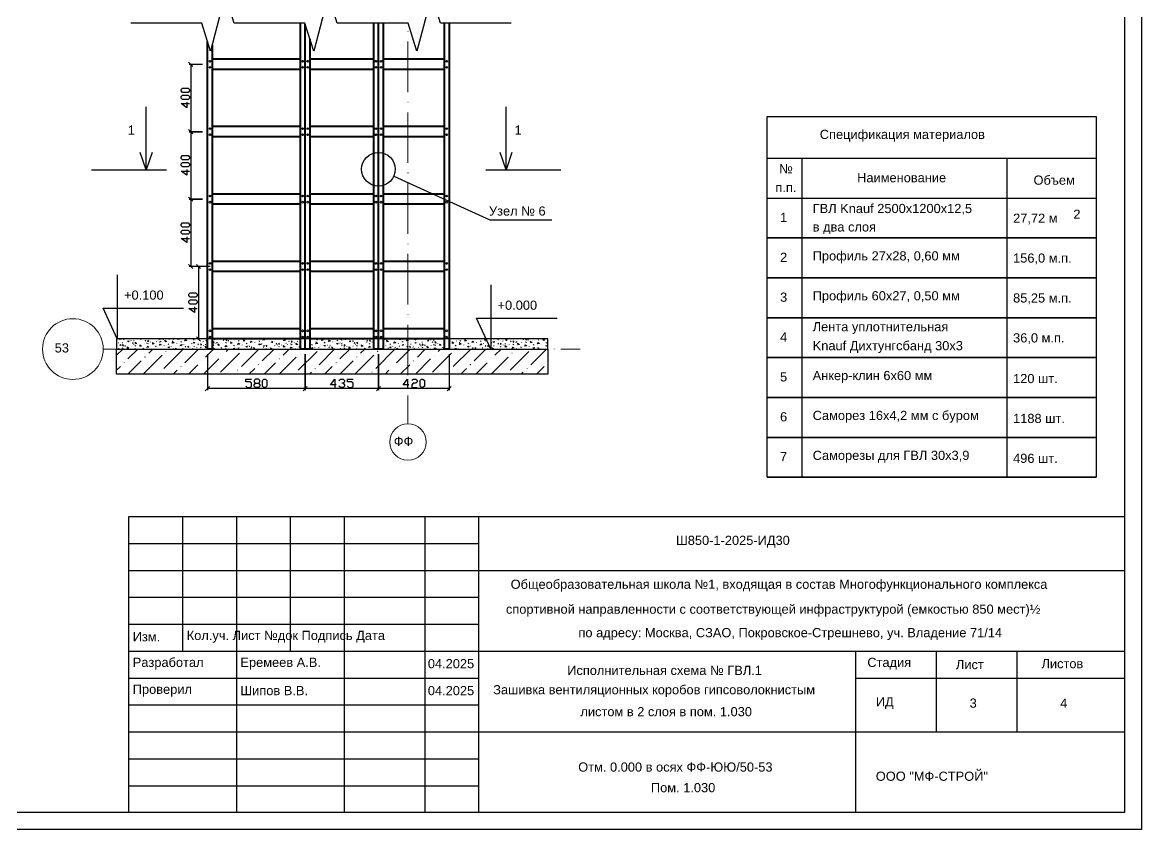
# Model space of a CAD drawing. Header units: millimetres. Extents: x 0 to 146, y 0 to 23.
# Drawn here: x 89.88 to 108.17, y 0.09 to 13.28 of the extents above; entities that cross this region are included whole.
import ezdxf

# ---------------------------------------------------------------- set-up
doc = ezdxf.new("R2010")
doc.units = ezdxf.units.MM
doc.layers.add('PDF _0', color=7, linetype='Continuous')
doc.layers.add('PDF _Текст', color=7, linetype='Continuous')
doc.layers.add('PDF _Оси-1', color=7, linetype='Continuous', true_color=0xaaaaaa)
doc.layers.add('PDF _Оси-3', color=7, linetype='Continuous', true_color=0x989898)
doc.styles.add('PDF ArialMT-Identity-H', font='arial.ttf')
doc.styles.add('PDF GOST Common-Identity-H', font='arial.ttf')

msp = doc.modelspace()

# ---------------------------------------------------------------- linework, layer by layer
at = {"layer": 'PDF _0', "lineweight": 25}
for points in [[(75.186, 23.417), (108.171, 23.417), (108.171, 0.094), (75.186, 0.094)], [(76.297, 23.139), (107.893, 23.139), (107.893, 0.372), (76.297, 0.372)], [(92.617, 12.163), (92.594, 12.14), (92.502, 12.14), (92.479, 12.163), (92.479, 12.185), (92.502, 12.208), (92.594, 12.208), (92.617, 12.185)], [(92.617, 12.048), (92.594, 12.025), (92.502, 12.025), (92.479, 12.048), (92.479, 12.071), (92.502, 12.094), (92.594, 12.094), (92.617, 12.071)], [(107.426, 5.851), (102.052, 5.851), (102.052, 11.745), (107.426, 11.745)], [(92.67, 11.463), (92.601, 11.532)], [(92.608, 11.497), (92.825, 11.497)], [(92.617, 11.061), (92.594, 11.038), (92.502, 11.038), (92.479, 11.061), (92.479, 11.084), (92.502, 11.107), (92.594, 11.107), (92.617, 11.084)], [(92.617, 10.947), (92.594, 10.924), (92.502, 10.924), (92.479, 10.947), (92.479, 10.97), (92.502, 10.993), (92.594, 10.993), (92.617, 10.97)], [(92.67, 10.362), (92.601, 10.43)], [(92.608, 10.396), (92.825, 10.396)], [(92.617, 9.96), (92.594, 9.937), (92.502, 9.937), (92.479, 9.96), (92.479, 9.983), (92.502, 10.006), (92.594, 10.006), (92.617, 9.983)], [(92.617, 9.845), (92.594, 9.822), (92.502, 9.822), (92.479, 9.845), (92.479, 9.868), (92.502, 9.891), (92.594, 9.891), (92.617, 9.868)], [(107.426, 9.761), (102.052, 9.761)], [(107.426, 9.11), (102.052, 9.11)], [(92.742, 8.818), (92.719, 8.795), (92.628, 8.795), (92.605, 8.818), (92.605, 8.841), (92.628, 8.864), (92.719, 8.864), (92.742, 8.841)], [(92.742, 8.703), (92.719, 8.68), (92.628, 8.68), (92.605, 8.703), (92.605, 8.726), (92.628, 8.749), (92.719, 8.749), (92.742, 8.726)], [(107.426, 8.458), (102.052, 8.458)], [(91.424, 7.946), (98.468, 7.946), (98.468, 8.111), (91.424, 8.111)], [(91.424, 7.946), (98.468, 7.946), (98.468, 7.536), (91.424, 7.536)], [(94.504, 7.272), (94.504, 7.863)], [(95.702, 7.272), (95.702, 7.863)], [(107.426, 7.806), (102.052, 7.806)], [(93.832, 7.319), (93.809, 7.341), (93.809, 7.433), (93.832, 7.456), (93.855, 7.456), (93.878, 7.433), (93.878, 7.341), (93.855, 7.319)], [(94.539, 7.334), (94.47, 7.265)], [(95.736, 7.334), (95.668, 7.265)], [(96.406, 7.319), (96.383, 7.341), (96.383, 7.433), (96.406, 7.456), (96.429, 7.456), (96.452, 7.433), (96.452, 7.341), (96.429, 7.319)], [(107.426, 7.155), (102.052, 7.155)], [(107.426, 6.503), (102.052, 6.503)], [(91.623, 5.209), (107.893, 5.209), (107.893, 0.372), (91.623, 0.372)]]:
    msp.add_lwpolyline(points, close=True, dxfattribs=at)
for points in [[(97.873, 13.268), (96.716, 13.268), (96.572, 13.739), (96.331, 12.815), (96.187, 13.268), (95.03, 13.268), (94.886, 13.739), (94.644, 12.815), (94.5, 13.268), (93.343, 13.268), (93.2, 13.739), (92.958, 12.815), (92.814, 13.268), (91.657, 13.268)], [(92.67, 12.564), (92.601, 12.633)], [(92.825, 12.598), (92.608, 12.598)], [(92.636, 12.598), (92.636, 11.497), (92.636, 10.396), (92.636, 9.295)], [(92.006, 11.157), (91.908, 10.874), (91.908, 11.906)], [(92.571, 11.979), (92.571, 11.887), (92.479, 11.956), (92.617, 11.956)], [(97.884, 11.157), (97.787, 10.874), (97.787, 11.906)], [(91.908, 10.874), (91.811, 11.157)], [(97.787, 10.874), (97.689, 11.157)], [(102.052, 11.065), (107.426, 11.065)], [(102.622, 11.065), (102.622, 5.851)], [(105.967, 11.065), (105.967, 5.851)], [(91.016, 10.874), (92.237, 10.874)], [(92.571, 10.878), (92.571, 10.786), (92.479, 10.855), (92.617, 10.855)], [(97.459, 10.874), (98.68, 10.874)], [(95.953, 10.77), (96.203, 10.656), (97.523, 10.056), (97.524, 10.056), (98.535, 10.056)], [(102.052, 10.413), (107.426, 10.413)], [(92.571, 9.777), (92.571, 9.685), (92.479, 9.754), (92.617, 9.754)], [(92.601, 9.329), (92.67, 9.26)], [(92.796, 9.26), (92.727, 9.329)], [(91.436, 9.158), (91.436, 8.111), (91.202, 8.615), (92.519, 8.615)], [(92.825, 9.295), (92.608, 9.295)], [(92.951, 9.295), (92.734, 9.295)], [(92.762, 9.295), (92.762, 8.111)], [(97.538, 8.993), (97.538, 7.946), (97.304, 8.45), (98.621, 8.45)], [(92.697, 8.634), (92.697, 8.542), (92.605, 8.611), (92.742, 8.611)], [(92.727, 8.145), (92.796, 8.077)], [(92.951, 8.111), (92.734, 8.111)], [(91.424, 7.846), (91.524, 7.946)], [(91.609, 7.784), (91.771, 7.946)], [(91.949, 7.877), (92.018, 7.946)], [(92.197, 7.63), (92.506, 7.939)], [(92.537, 7.722), (92.76, 7.946)], [(92.877, 7.815), (93.007, 7.946)], [(92.908, 7.863), (92.908, 7.272)], [(93.124, 7.568), (93.433, 7.877)], [(93.216, 7.908), (93.255, 7.946)], [(93.464, 7.661), (93.749, 7.946)], [(93.804, 7.753), (93.996, 7.946)], [(94.144, 7.846), (94.243, 7.946)], [(94.391, 7.599), (94.7, 7.908)], [(94.483, 7.939), (94.491, 7.946)], [(94.731, 7.691), (94.985, 7.946)], [(95.071, 7.784), (95.232, 7.946)], [(95.411, 7.877), (95.48, 7.946)], [(95.658, 7.63), (95.967, 7.939)], [(95.998, 7.722), (96.221, 7.946)], [(96.338, 7.815), (96.468, 7.946)], [(96.585, 7.568), (96.894, 7.877)], [(96.678, 7.908), (96.716, 7.946)], [(96.858, 7.863), (96.858, 7.272)], [(96.925, 7.661), (97.21, 7.946)], [(97.265, 7.753), (97.457, 7.946)], [(97.605, 7.846), (97.705, 7.946)], [(97.852, 7.599), (98.161, 7.908)], [(97.945, 7.939), (97.952, 7.946)], [(98.192, 7.691), (98.446, 7.946)], [(91.609, 7.536), (91.826, 7.753)], [(91.857, 7.537), (92.166, 7.846)], [(92.598, 7.536), (92.753, 7.691)], [(92.845, 7.536), (93.093, 7.784)], [(93.834, 7.536), (94.02, 7.722)], [(94.081, 7.536), (94.36, 7.815)], [(95.07, 7.536), (95.287, 7.753)], [(95.318, 7.537), (95.627, 7.846)], [(96.059, 7.536), (96.214, 7.691)], [(96.306, 7.536), (96.554, 7.784)], [(97.295, 7.536), (97.481, 7.722)], [(97.542, 7.536), (97.821, 7.815)], [(91.424, 7.599), (91.486, 7.661)], [(92.35, 7.536), (92.413, 7.599)], [(93.339, 7.536), (93.34, 7.537)], [(93.587, 7.536), (93.68, 7.63)], [(94.575, 7.536), (94.607, 7.568)], [(94.823, 7.536), (94.947, 7.661)], [(95.812, 7.536), (95.874, 7.599)], [(96.8, 7.536), (96.801, 7.537)], [(97.048, 7.536), (97.141, 7.63)], [(98.037, 7.536), (98.068, 7.568)], [(98.284, 7.536), (98.408, 7.661)], [(92.942, 7.334), (92.873, 7.265)], [(93.534, 7.341), (93.557, 7.319), (93.603, 7.319), (93.626, 7.341), (93.626, 7.387), (93.603, 7.41), (93.534, 7.41), (93.534, 7.456), (93.626, 7.456)], [(93.741, 7.387), (93.763, 7.364), (93.763, 7.341), (93.741, 7.319), (93.695, 7.319), (93.672, 7.341), (93.672, 7.364), (93.695, 7.387), (93.741, 7.387), (93.763, 7.41), (93.763, 7.433), (93.741, 7.456), (93.695, 7.456), (93.672, 7.433), (93.672, 7.41), (93.695, 7.387)], [(95.011, 7.364), (94.92, 7.364), (94.989, 7.456), (94.989, 7.319)], [(95.057, 7.433), (95.08, 7.456), (95.126, 7.456), (95.149, 7.433), (95.149, 7.41), (95.126, 7.387), (95.103, 7.387)], [(95.126, 7.387), (95.149, 7.364), (95.149, 7.341), (95.126, 7.319), (95.08, 7.319), (95.057, 7.341)], [(95.195, 7.341), (95.218, 7.319), (95.264, 7.319), (95.287, 7.341), (95.287, 7.387), (95.264, 7.41), (95.195, 7.41), (95.195, 7.456), (95.287, 7.456)], [(96.2, 7.364), (96.108, 7.364), (96.177, 7.456), (96.177, 7.319)], [(96.246, 7.433), (96.269, 7.456), (96.315, 7.456), (96.337, 7.433), (96.337, 7.41), (96.315, 7.387), (96.269, 7.387), (96.246, 7.364), (96.246, 7.319), (96.337, 7.319)], [(96.824, 7.265), (96.893, 7.334)], [(96.858, 7.299), (95.702, 7.299), (94.504, 7.299), (92.908, 7.299)], [(102.052, 5.851), (107.426, 5.851)], [(92.502, 5.209), (92.502, 3.011)], [(93.382, 5.209), (93.382, 0.372)], [(94.261, 5.209), (94.261, 3.011)], [(95.141, 5.209), (95.141, 0.372)], [(96.46, 5.209), (96.46, 0.372)], [(97.339, 5.209), (97.339, 0.372)], [(91.623, 4.77), (97.339, 4.77)], [(91.623, 4.33), (107.893, 4.33)], [(91.623, 3.89), (97.339, 3.89)], [(91.623, 3.45), (97.339, 3.45)], [(91.623, 3.011), (107.893, 3.011)], [(103.496, 3.011), (103.496, 0.372)], [(104.815, 3.011), (104.815, 1.691)], [(106.134, 3.011), (106.134, 1.691)], [(91.623, 2.571), (97.339, 2.571)], [(103.496, 2.571), (107.893, 2.571)], [(91.623, 2.131), (97.339, 2.131)], [(91.623, 1.691), (107.893, 1.691)], [(91.623, 1.252), (97.339, 1.252)], [(91.623, 0.812), (97.339, 0.812)]]:
    msp.add_lwpolyline(points, dxfattribs=at)
at = {"layer": 'PDF _0', "color": 1, "lineweight": 40}
for points in [[(94.582, 13.012), (94.582, 7.946), (94.427, 7.946), (94.427, 13.268)], [(94.504, 7.946), (94.504, 13.255)], [(95.779, 13.268), (95.779, 7.946), (95.625, 7.946), (95.625, 13.268)], [(95.702, 7.946), (95.702, 13.268)], [(96.858, 13.268), (96.858, 7.946), (96.781, 7.946), (96.781, 13.268)], [(92.985, 12.918), (92.985, 7.946), (92.908, 7.946), (92.908, 12.973)]]:
    msp.add_lwpolyline(points, dxfattribs=at)
at = {"layer": 'PDF _0', "color": 5, "lineweight": 40}
for points in [[(94.427, 12.681), (92.985, 12.681)], [(95.625, 12.681), (94.582, 12.681)], [(96.781, 12.681), (95.779, 12.681)], [(94.427, 12.516), (92.985, 12.516)], [(95.625, 12.516), (94.582, 12.516)], [(96.781, 12.516), (95.779, 12.516)], [(94.427, 11.58), (92.985, 11.58)], [(95.625, 11.58), (94.582, 11.58)], [(96.781, 11.58), (95.779, 11.58)], [(94.427, 11.415), (92.985, 11.415)], [(95.625, 11.415), (94.582, 11.415)], [(96.781, 11.415), (95.779, 11.415)], [(94.427, 10.479), (92.985, 10.479)], [(95.625, 10.479), (94.582, 10.479)], [(96.781, 10.479), (95.779, 10.479)], [(94.427, 10.313), (92.985, 10.313)], [(95.625, 10.313), (94.582, 10.313)], [(96.781, 10.313), (95.779, 10.313)], [(94.427, 9.377), (92.985, 9.377)], [(95.625, 9.377), (94.582, 9.377)], [(96.781, 9.377), (95.779, 9.377)], [(94.427, 9.212), (92.985, 9.212)], [(95.625, 9.212), (94.582, 9.212)], [(96.781, 9.212), (95.779, 9.212)], [(94.427, 8.276), (92.985, 8.276)], [(95.625, 8.276), (94.582, 8.276)], [(96.781, 8.276), (95.779, 8.276)], [(94.427, 8.111), (92.985, 8.111)], [(95.625, 8.111), (94.582, 8.111)], [(96.781, 8.111), (95.779, 8.111)]]:
    msp.add_lwpolyline(points, dxfattribs=at)
at = {"layer": 'PDF _0', "lineweight": 15}
for points in [[(91.453, 8.045), (91.453, 8.048)], [(91.466, 8.104), (91.471, 8.111)], [(91.466, 8.104), (91.503, 8.11)], [(91.503, 8.11), (91.502, 8.111)], [(91.514, 8.046), (91.527, 8.048)], [(91.544, 8.098), (91.543, 8.101)], [(91.604, 8.075), (91.63, 8.08)], [(91.62, 8.064), (91.604, 8.075)], [(91.62, 8.064), (91.63, 8.08)], [(91.66, 8.082), (91.659, 8.085)], [(91.684, 8.039), (91.695, 8.054)], [(91.7, 8.079), (91.713, 8.081)], [(91.732, 8.031), (91.727, 8.057)], [(91.743, 8.046), (91.727, 8.057)], [(91.732, 8.031), (91.743, 8.046)], [(91.826, 8.101), (91.812, 8.111)], [(91.826, 8.101), (91.833, 8.111)], [(91.891, 8.076), (91.901, 8.091)], [(91.917, 8.037), (91.915, 8.05)], [(91.926, 8.065), (91.939, 8.067), (91.934, 8.093), (91.949, 8.083)], [(91.939, 8.067), (91.949, 8.083)], [(91.98, 8.061), (91.979, 8.065)], [(92.079, 8.066), (92.078, 8.069)], [(92.112, 8.098), (92.124, 8.1)], [(92.128, 8.053), (92.125, 8.066)], [(92.152, 8.065), (92.137, 8.076)], [(92.145, 8.104), (92.144, 8.111)], [(92.145, 8.104), (92.15, 8.111)], [(92.186, 8.098), (92.186, 8.101)], [(92.214, 8.089), (92.219, 8.064), (92.245, 8.068), (92.214, 8.089)], [(92.285, 8.102), (92.285, 8.105)], [(92.329, 8.043), (92.365, 8.05), (92.344, 8.065)], [(92.329, 8.043), (92.344, 8.065)], [(92.338, 8.069), (92.335, 8.082)], [(92.359, 8.102), (92.345, 8.111)], [(92.423, 8.111), (92.425, 8.1), (92.451, 8.105), (92.442, 8.111)], [(92.486, 8.058), (92.471, 8.068)], [(92.536, 8.08), (92.572, 8.086), (92.551, 8.101)], [(92.536, 8.08), (92.551, 8.101)], [(92.548, 8.084), (92.546, 8.097)], [(92.613, 8.073), (92.613, 8.076)], [(92.674, 8.051), (92.7, 8.055)], [(92.689, 8.04), (92.674, 8.051)], [(92.693, 8.094), (92.678, 8.105)], [(92.689, 8.04), (92.7, 8.055)], [(92.729, 8.057), (92.729, 8.06)], [(92.758, 8.1), (92.756, 8.111)], [(92.82, 8.11), (92.82, 8.111)], [(92.831, 8.065), (92.844, 8.067)], [(92.896, 8.076), (92.88, 8.087), (92.906, 8.092)], [(92.896, 8.076), (92.906, 8.092)], [(93.008, 8.043), (93.003, 8.069)], [(93.019, 8.058), (93.003, 8.069)], [(93.008, 8.043), (93.019, 8.058)], [(93.017, 8.098), (93.03, 8.1)], [(93.057, 8.052), (93.07, 8.054)], [(93.166, 8.088), (93.177, 8.103)], [(93.221, 8.041), (93.206, 8.051)], [(93.215, 8.079), (93.21, 8.105), (93.225, 8.095)], [(93.215, 8.079), (93.225, 8.095)], [(93.243, 8.084), (93.256, 8.087)], [(93.256, 8.073), (93.255, 8.077)], [(93.314, 8.044), (93.284, 8.065), (93.288, 8.039), (93.314, 8.044)], [(93.355, 8.078), (93.354, 8.081)], [(93.428, 8.077), (93.413, 8.088)], [(93.462, 8.11), (93.462, 8.111)], [(93.605, 8.055), (93.641, 8.062), (93.62, 8.077)], [(93.605, 8.055), (93.62, 8.077)], [(93.683, 8.049), (93.682, 8.052)], [(93.762, 8.069), (93.747, 8.08)], [(93.811, 8.091), (93.825, 8.111)], [(93.811, 8.091), (93.848, 8.098)], [(93.848, 8.098), (93.829, 8.111)], [(93.889, 8.085), (93.889, 8.088)], [(93.965, 8.052), (93.95, 8.063), (93.976, 8.067)], [(93.969, 8.106), (93.961, 8.111)], [(93.962, 8.052), (93.975, 8.054)], [(93.965, 8.052), (93.976, 8.067)], [(94.005, 8.069), (94.005, 8.072)], [(94.148, 8.084), (94.161, 8.087)], [(94.171, 8.088), (94.156, 8.099), (94.182, 8.104)], [(94.171, 8.088), (94.182, 8.104)], [(94.212, 8.105), (94.211, 8.109)], [(94.236, 8.063), (94.246, 8.078)], [(94.284, 8.055), (94.279, 8.081)], [(94.295, 8.07), (94.279, 8.081)], [(94.284, 8.055), (94.295, 8.07)], [(94.325, 8.049), (94.324, 8.052)], [(94.374, 8.071), (94.387, 8.073)], [(94.424, 8.053), (94.423, 8.056)], [(94.582, 8.054), (94.59, 8.056), (94.582, 8.062)], [(94.631, 8.089), (94.63, 8.093)], [(94.674, 8.031), (94.689, 8.052)], [(94.683, 8.056), (94.681, 8.069)], [(94.704, 8.089), (94.689, 8.1)], [(94.711, 8.037), (94.689, 8.052)], [(94.767, 8.111), (94.771, 8.088), (94.797, 8.092), (94.769, 8.111)], [(94.831, 8.045), (94.816, 8.056)], [(94.881, 8.067), (94.917, 8.073), (94.896, 8.089)], [(94.881, 8.067), (94.896, 8.089)], [(94.893, 8.072), (94.891, 8.085)], [(94.959, 8.061), (94.958, 8.064)], [(95.038, 8.081), (95.023, 8.092)], [(95.075, 8.045), (95.074, 8.048)], [(95.087, 8.103), (95.093, 8.111)], [(95.087, 8.103), (95.124, 8.11)], [(95.104, 8.088), (95.101, 8.101)], [(95.124, 8.11), (95.122, 8.111)], [(95.165, 8.097), (95.165, 8.1)], [(95.226, 8.075), (95.251, 8.079)], [(95.241, 8.064), (95.226, 8.075)], [(95.241, 8.064), (95.251, 8.079)], [(95.28, 8.071), (95.293, 8.073)], [(95.281, 8.081), (95.281, 8.084)], [(95.305, 8.039), (95.316, 8.054)], [(95.314, 8.103), (95.312, 8.111)], [(95.353, 8.031), (95.349, 8.056), (95.364, 8.046)], [(95.447, 8.1), (95.432, 8.111), (95.433, 8.111)], [(95.447, 8.1), (95.455, 8.111)], [(95.466, 8.104), (95.478, 8.106)], [(95.506, 8.057), (95.519, 8.06)], [(95.512, 8.075), (95.522, 8.09)], [(95.56, 8.067), (95.555, 8.093), (95.57, 8.082)], [(95.56, 8.067), (95.57, 8.082)], [(95.601, 8.061), (95.6, 8.064)], [(95.807, 8.097), (95.807, 8.101)], [(95.836, 8.089), (95.84, 8.063), (95.866, 8.068), (95.836, 8.089)], [(95.907, 8.101), (95.906, 8.105)], [(95.95, 8.043), (95.965, 8.064)], [(95.95, 8.043), (95.987, 8.049)], [(95.987, 8.049), (95.965, 8.064)], [(95.98, 8.101), (95.966, 8.111)], [(96.045, 8.111), (96.047, 8.1), (96.073, 8.104), (96.063, 8.111)], [(96.107, 8.057), (96.092, 8.068)], [(96.157, 8.079), (96.184, 8.084), (96.193, 8.085), (96.184, 8.092), (96.172, 8.1)], [(96.157, 8.079), (96.172, 8.1)], [(96.234, 8.073), (96.234, 8.076)], [(96.31, 8.04), (96.295, 8.05), (96.321, 8.055)], [(96.314, 8.093), (96.299, 8.104)], [(96.31, 8.04), (96.321, 8.055)], [(96.35, 8.057), (96.35, 8.06)], [(96.411, 8.057), (96.424, 8.06)], [(96.441, 8.109), (96.441, 8.111)], [(96.502, 8.087), (96.527, 8.091)], [(96.517, 8.076), (96.502, 8.087)], [(96.517, 8.076), (96.527, 8.091)], [(96.557, 8.093), (96.557, 8.096)], [(96.581, 8.051), (96.592, 8.066)], [(96.597, 8.09), (96.61, 8.092)], [(96.629, 8.042), (96.625, 8.068)], [(96.64, 8.058), (96.625, 8.068)], [(96.629, 8.042), (96.64, 8.058)], [(96.637, 8.044), (96.65, 8.046)], [(96.877, 8.073), (96.876, 8.076)], [(96.935, 8.043), (96.905, 8.064), (96.909, 8.039), (96.935, 8.043)], [(96.976, 8.077), (96.975, 8.08)], [(97.009, 8.109), (97.018, 8.111)], [(97.028, 8.044), (97.026, 8.057)], [(97.049, 8.077), (97.034, 8.087)], [(97.083, 8.109), (97.083, 8.111)], [(97.112, 8.101), (97.116, 8.075), (97.142, 8.08), (97.112, 8.101)], [(97.226, 8.055), (97.263, 8.061), (97.241, 8.076)], [(97.226, 8.055), (97.241, 8.076)], [(97.239, 8.059), (97.236, 8.072)], [(97.304, 8.048), (97.303, 8.052)], [(97.383, 8.069), (97.368, 8.08)], [(97.433, 8.091), (97.469, 8.097), (97.45, 8.111)], [(97.433, 8.091), (97.447, 8.111)], [(97.449, 8.075), (97.447, 8.088)], [(97.51, 8.085), (97.51, 8.088)], [(97.542, 8.044), (97.555, 8.046)], [(97.586, 8.051), (97.571, 8.062), (97.597, 8.067)], [(97.59, 8.105), (97.582, 8.111)], [(97.586, 8.051), (97.597, 8.067)], [(97.626, 8.069), (97.626, 8.072)], [(97.659, 8.091), (97.657, 8.104)], [(97.728, 8.077), (97.741, 8.079)], [(97.793, 8.088), (97.778, 8.099), (97.803, 8.103)], [(97.793, 8.088), (97.803, 8.103)], [(97.833, 8.105), (97.832, 8.108)], [(97.857, 8.063), (97.868, 8.078)], [(97.869, 8.107), (97.869, 8.111)], [(97.905, 8.054), (97.901, 8.08)], [(97.916, 8.07), (97.901, 8.08)], [(97.905, 8.054), (97.916, 8.07)], [(97.914, 8.109), (97.924, 8.111)], [(97.946, 8.048), (97.946, 8.052)], [(97.954, 8.063), (97.967, 8.065)], [(98.045, 8.053), (98.045, 8.056)], [(98.064, 8.099), (98.072, 8.111)], [(98.119, 8.052), (98.103, 8.063)], [(98.112, 8.091), (98.108, 8.111)], [(98.112, 8.091), (98.122, 8.106)], [(98.122, 8.106), (98.115, 8.111)], [(98.14, 8.096), (98.153, 8.098)], [(98.153, 8.085), (98.152, 8.088)], [(98.211, 8.055), (98.181, 8.076), (98.185, 8.051), (98.211, 8.055)], [(98.252, 8.089), (98.251, 8.092)], [(98.296, 8.03), (98.311, 8.052)], [(98.325, 8.089), (98.31, 8.099)], [(98.332, 8.037), (98.311, 8.052)], [(98.388, 8.111), (98.392, 8.087), (98.418, 8.092), (98.39, 8.111)], [(98.453, 8.045), (98.438, 8.055)], [(91.459, 7.956), (91.458, 7.959)], [(91.477, 8.003), (91.488, 8.018)], [(91.497, 8.006), (91.495, 8.018)], [(91.532, 7.956), (91.517, 7.966)], [(91.525, 7.995), (91.521, 8.02)], [(91.536, 8.01), (91.521, 8.02)], [(91.525, 7.995), (91.536, 8.01)], [(91.554, 8), (91.567, 8.002)], [(91.566, 7.989), (91.566, 7.992)], [(91.666, 7.993), (91.665, 7.996)], [(91.707, 8.021), (91.705, 8.034)], [(91.718, 7.946), (91.724, 7.955)], [(91.739, 7.992), (91.724, 8.003)], [(91.738, 7.946), (91.724, 7.955)], [(91.74, 8.032), (91.753, 8.035)], [(91.773, 8.025), (91.772, 8.028)], [(91.801, 8.017), (91.806, 7.991), (91.831, 7.995), (91.801, 8.017)], [(91.866, 7.948), (91.851, 7.959)], [(91.872, 8.029), (91.872, 8.032)], [(91.916, 7.97), (91.952, 7.977), (91.931, 7.992)], [(91.916, 7.97), (91.931, 7.992)], [(91.945, 8.029), (91.93, 8.039)], [(91.993, 7.964), (91.993, 7.967)], [(92.073, 7.985), (92.058, 7.995)], [(92.08, 7.946), (92.08, 7.946)], [(92.08, 7.946), (92.08, 7.946)], [(92.109, 7.948), (92.109, 7.951)], [(92.122, 8.007), (92.159, 8.013), (92.137, 8.028)], [(92.122, 8.007), (92.137, 8.028)], [(92.2, 8), (92.199, 8.004)], [(92.276, 7.967), (92.261, 7.978), (92.286, 7.982)], [(92.28, 8.021), (92.264, 8.032)], [(92.273, 7.967), (92.286, 7.969)], [(92.276, 7.967), (92.286, 7.982)], [(92.316, 7.984), (92.315, 7.987)], [(92.343, 7.946), (92.351, 7.957)], [(92.386, 7.946), (92.384, 7.96), (92.399, 7.949)], [(92.397, 7.946), (92.399, 7.949)], [(92.407, 8.037), (92.406, 8.04)], [(92.459, 7.999), (92.472, 8.002)], [(92.482, 8.004), (92.467, 8.014), (92.493, 8.019)], [(92.482, 8.004), (92.493, 8.019)], [(92.499, 7.953), (92.512, 7.956)], [(92.523, 8.021), (92.522, 8.024)], [(92.547, 7.978), (92.557, 7.994)], [(92.595, 7.97), (92.59, 7.996)], [(92.605, 7.985), (92.59, 7.996)], [(92.595, 7.97), (92.605, 7.985)], [(92.636, 7.964), (92.635, 7.967)], [(92.645, 8.032), (92.658, 8.035)], [(92.666, 7.946), (92.664, 7.956), (92.678, 7.946)], [(92.685, 7.986), (92.698, 7.988)], [(92.735, 7.968), (92.734, 7.971)], [(92.753, 8.015), (92.764, 8.03)], [(92.808, 7.968), (92.793, 7.978)], [(92.801, 8.007), (92.797, 8.032)], [(92.812, 8.022), (92.797, 8.032)], [(92.801, 8.007), (92.812, 8.022)], [(92.842, 8), (92.842, 8.004)], [(92.901, 7.971), (92.87, 7.992), (92.875, 7.966), (92.901, 7.971)], [(92.871, 8.019), (92.884, 8.021)], [(92.985, 7.946), (93, 7.967)], [(92.986, 7.946), (93.022, 7.952), (93, 7.967)], [(93.015, 8.004), (93, 8.015)], [(93.049, 8.037), (93.048, 8.04)], [(93.142, 7.96), (93.127, 7.971)], [(93.148, 8.041), (93.147, 8.044)], [(93.192, 7.982), (93.228, 7.989), (93.207, 8.004)], [(93.192, 7.982), (93.207, 8.004)], [(93.211, 7.946), (93.209, 7.959)], [(93.269, 7.976), (93.269, 7.979)], [(93.341, 7.946), (93.33, 7.953), (93.356, 7.958)], [(93.349, 7.997), (93.334, 8.007)], [(93.347, 7.946), (93.356, 7.958)], [(93.385, 7.96), (93.385, 7.963)], [(93.398, 8.019), (93.435, 8.025), (93.413, 8.04)], [(93.398, 8.019), (93.413, 8.04)], [(93.405, 7.953), (93.417, 7.955)], [(93.422, 7.962), (93.419, 7.974)], [(93.476, 8.012), (93.475, 8.016)], [(93.552, 7.979), (93.537, 7.99), (93.562, 7.994)], [(93.556, 8.033), (93.54, 8.044)], [(93.552, 7.979), (93.562, 7.994)], [(93.59, 7.986), (93.603, 7.988)], [(93.592, 7.996), (93.591, 7.999)], [(93.616, 7.954), (93.627, 7.969)], [(93.632, 7.977), (93.63, 7.99)], [(93.664, 7.946), (93.66, 7.972), (93.675, 7.961)], [(93.664, 7.946), (93.675, 7.961)], [(93.743, 8.026), (93.769, 8.031)], [(93.758, 8.016), (93.743, 8.026)], [(93.758, 8.016), (93.769, 8.031)], [(93.776, 8.019), (93.789, 8.021)], [(93.799, 8.033), (93.798, 8.036)], [(93.804, 7.946), (93.804, 7.947)], [(93.816, 7.973), (93.829, 7.975)], [(93.823, 7.99), (93.833, 8.005)], [(93.842, 7.993), (93.84, 8.006)], [(93.874, 7.946), (93.862, 7.954)], [(93.871, 7.982), (93.866, 8.008)], [(93.881, 7.997), (93.866, 8.008)], [(93.871, 7.982), (93.881, 7.997)], [(93.912, 7.976), (93.911, 7.979)], [(93.967, 7.946), (93.97, 7.946), (93.94, 7.968), (93.944, 7.946)], [(94.002, 8.005), (94.015, 8.008)], [(94.011, 7.98), (94.01, 7.983)], [(94.029, 8.027), (94.04, 8.042)], [(94.052, 8.009), (94.05, 8.022)], [(94.084, 7.98), (94.069, 7.99)], [(94.077, 8.019), (94.073, 8.044), (94.088, 8.034)], [(94.077, 8.019), (94.088, 8.034)], [(94.118, 8.012), (94.118, 8.016)], [(94.177, 7.983), (94.146, 8.004), (94.151, 7.978), (94.177, 7.983)], [(94.188, 8.038), (94.201, 8.04)], [(94.197, 7.946), (94.197, 7.946)], [(94.217, 8.017), (94.217, 8.02)], [(94.263, 8.025), (94.26, 8.038)], [(94.261, 7.958), (94.276, 7.979)], [(94.261, 7.958), (94.298, 7.964)], [(94.291, 8.016), (94.276, 8.027)], [(94.298, 7.964), (94.276, 7.979)], [(94.339, 7.951), (94.338, 7.955)], [(94.418, 7.972), (94.403, 7.983)], [(94.621, 7.955), (94.606, 7.965), (94.632, 7.97)], [(94.625, 8.009), (94.61, 8.019)], [(94.621, 7.955), (94.632, 7.97)], [(94.661, 7.972), (94.661, 7.975)], [(94.674, 8.031), (94.711, 8.037)], [(94.722, 7.972), (94.735, 7.975)], [(94.729, 7.946), (94.729, 7.947), (94.731, 7.946)], [(94.752, 8.024), (94.751, 8.028)], [(94.812, 8.002), (94.838, 8.006)], [(94.828, 7.991), (94.812, 8.002)], [(94.828, 7.991), (94.838, 8.006)], [(94.868, 8.008), (94.867, 8.011)], [(94.892, 7.966), (94.903, 7.981)], [(94.908, 8.005), (94.921, 8.007)], [(94.94, 7.958), (94.936, 7.983), (94.951, 7.973)], [(94.94, 7.958), (94.951, 7.973)], [(94.948, 7.959), (94.961, 7.961)], [(94.981, 7.952), (94.981, 7.955)], [(95.019, 8.038), (95.045, 8.043)], [(95.034, 8.028), (95.019, 8.038)], [(95.034, 8.028), (95.045, 8.043)], [(95.08, 7.956), (95.08, 7.959)], [(95.094, 8.038), (95.107, 8.04)], [(95.099, 8.002), (95.109, 8.017)], [(95.134, 7.992), (95.147, 7.994), (95.142, 8.02), (95.157, 8.009)], [(95.154, 7.955), (95.138, 7.966)], [(95.147, 7.994), (95.157, 8.009)], [(95.188, 7.988), (95.187, 7.991)], [(95.287, 7.992), (95.286, 7.995)], [(95.32, 8.025), (95.333, 8.027)], [(95.339, 7.946), (95.346, 7.955)], [(95.36, 7.992), (95.345, 8.002)], [(95.358, 7.946), (95.346, 7.955)], [(95.353, 8.031), (95.364, 8.046)], [(95.394, 8.024), (95.394, 8.028)], [(95.422, 8.016), (95.427, 7.99), (95.453, 7.995), (95.422, 8.016)], [(95.488, 7.948), (95.472, 7.958)], [(95.493, 8.029), (95.493, 8.032)], [(95.537, 7.97), (95.552, 7.991)], [(95.537, 7.97), (95.574, 7.976)], [(95.567, 8.028), (95.551, 8.039)], [(95.574, 7.976), (95.552, 7.991)], [(95.555, 7.946), (95.555, 7.946)], [(95.615, 7.963), (95.614, 7.967)], [(95.779, 8.012), (95.78, 8.013), (95.779, 8.013)], [(95.821, 8), (95.821, 8.003)], [(95.853, 7.959), (95.866, 7.961)], [(95.897, 7.967), (95.882, 7.977), (95.908, 7.982)], [(95.901, 8.021), (95.886, 8.031)], [(95.897, 7.967), (95.908, 7.982)], [(95.937, 7.984), (95.937, 7.987)], [(95.965, 7.946), (95.972, 7.957)], [(95.977, 7.965), (95.975, 7.978)], [(96.007, 7.946), (96.005, 7.959), (96.02, 7.948)], [(96.018, 7.946), (96.02, 7.948)], [(96.028, 8.036), (96.027, 8.04)], [(96.039, 7.992), (96.052, 7.994)], [(96.081, 7.946), (96.092, 7.948)], [(96.088, 8.014), (96.114, 8.018)], [(96.104, 8.003), (96.088, 8.014)], [(96.104, 8.003), (96.114, 8.018)], [(96.144, 8.02), (96.143, 8.023)], [(96.168, 7.978), (96.179, 7.993)], [(96.187, 7.981), (96.185, 7.993)], [(96.216, 7.97), (96.211, 7.995)], [(96.227, 7.985), (96.211, 7.995)], [(96.216, 7.97), (96.227, 7.985)], [(96.225, 8.024), (96.238, 8.027)], [(96.257, 7.964), (96.256, 7.967)], [(96.265, 7.978), (96.278, 7.981)], [(96.287, 7.946), (96.285, 7.955)], [(96.298, 7.946), (96.285, 7.955)], [(96.356, 7.968), (96.356, 7.971)], [(96.375, 8.014), (96.385, 8.029)], [(96.398, 7.996), (96.395, 8.009)], [(96.429, 7.967), (96.414, 7.978)], [(96.423, 8.006), (96.418, 8.032), (96.433, 8.021)], [(96.423, 8.006), (96.433, 8.021)], [(96.451, 8.011), (96.464, 8.013)], [(96.464, 8), (96.463, 8.003)], [(96.522, 7.97), (96.492, 7.992), (96.496, 7.966), (96.522, 7.97)], [(96.563, 8.004), (96.562, 8.007)], [(96.608, 8.012), (96.606, 8.025)], [(96.607, 7.946), (96.621, 7.967)], [(96.61, 7.946), (96.643, 7.952), (96.621, 7.967)], [(96.636, 8.004), (96.621, 8.014)], [(96.67, 8.036), (96.67, 8.04)], [(96.698, 8.028), (96.703, 8.002), (96.729, 8.007), (96.698, 8.028)], [(96.764, 7.96), (96.748, 7.97)], [(96.769, 8.041), (96.769, 8.044)], [(96.891, 7.975), (96.89, 7.979)], [(96.961, 7.946), (96.951, 7.953), (96.977, 7.957)], [(96.97, 7.996), (96.955, 8.007)], [(96.969, 7.946), (96.977, 7.957)], [(96.987, 7.946), (96.997, 7.948)], [(97.007, 7.959), (97.006, 7.963)], [(97.02, 8.018), (97.056, 8.025), (97.035, 8.04)], [(97.02, 8.018), (97.035, 8.04)], [(97.097, 8.012), (97.097, 8.015)], [(97.173, 7.979), (97.158, 7.989), (97.184, 7.994)], [(97.177, 8.033), (97.162, 8.043)], [(97.17, 7.978), (97.183, 7.98)], [(97.173, 7.979), (97.184, 7.994)], [(97.213, 7.996), (97.213, 7.999)], [(97.237, 7.953), (97.248, 7.969)], [(97.285, 7.946), (97.281, 7.971)], [(97.296, 7.96), (97.281, 7.971)], [(97.286, 7.946), (97.296, 7.96)], [(97.356, 8.011), (97.369, 8.013)], [(97.38, 8.015), (97.364, 8.026), (97.39, 8.03)], [(97.38, 8.015), (97.39, 8.03)], [(97.396, 7.965), (97.409, 7.967)], [(97.42, 8.032), (97.419, 8.035)], [(97.425, 7.946), (97.425, 7.946)], [(97.444, 7.99), (97.455, 8.005)], [(97.495, 7.946), (97.484, 7.954)], [(97.492, 7.982), (97.487, 8.007)], [(97.503, 7.997), (97.487, 8.007)], [(97.492, 7.982), (97.503, 7.997)], [(97.533, 7.976), (97.532, 7.979)], [(97.591, 7.946), (97.592, 7.946), (97.561, 7.967), (97.565, 7.946)], [(97.582, 7.998), (97.595, 8)], [(97.632, 7.98), (97.632, 7.983)], [(97.651, 8.026), (97.661, 8.041)], [(97.705, 7.979), (97.69, 7.99)], [(97.699, 8.018), (97.694, 8.044), (97.709, 8.033)], [(97.699, 8.018), (97.709, 8.033)], [(97.74, 8.012), (97.739, 8.015)], [(97.768, 8.03), (97.781, 8.033)], [(97.798, 7.982), (97.768, 8.004), (97.772, 7.978), (97.798, 7.982)], [(97.839, 8.016), (97.838, 8.019)], [(97.882, 7.957), (97.897, 7.979)], [(97.882, 7.957), (97.919, 7.964)], [(97.912, 8.016), (97.897, 8.026)], [(97.919, 7.964), (97.897, 7.979)], [(97.96, 7.951), (97.959, 7.954)], [(98.04, 7.972), (98.024, 7.982)], [(98.089, 7.994), (98.126, 8), (98.104, 8.015)], [(98.089, 7.994), (98.104, 8.015)], [(98.111, 7.946), (98.11, 7.949)], [(98.167, 7.987), (98.166, 7.991)], [(98.242, 7.954), (98.227, 7.965), (98.253, 7.969)], [(98.246, 8.008), (98.231, 8.019)], [(98.242, 7.954), (98.253, 7.969)], [(98.283, 7.971), (98.282, 7.974)], [(98.296, 8.03), (98.332, 8.037)], [(98.302, 7.965), (98.315, 7.967)], [(98.323, 7.952), (98.32, 7.965)], [(98.35, 7.946), (98.35, 7.947)], [(98.351, 7.946), (98.35, 7.947)], [(98.373, 8.024), (98.373, 8.027)], [(98.434, 8.001), (98.46, 8.006)], [(98.449, 7.991), (98.434, 8.001)], [(98.449, 7.991), (98.46, 8.006)]]:
    msp.add_lwpolyline(points, dxfattribs=at)
for points in [[(92.008, 8.053), (92.012, 8.027), (92.038, 8.032)], [(93.49, 8.101), (93.495, 8.076), (93.521, 8.08)], [(91.594, 7.98), (91.599, 7.954), (91.625, 7.959)], [(93.077, 8.029), (93.082, 8.003), (93.107, 8.007)], [(94.353, 8.041), (94.358, 8.015), (94.383, 8.019)], [(95.216, 7.98), (95.22, 7.954), (95.246, 7.958)], [(97.974, 8.04), (97.979, 8.014), (98.005, 8.019)]]:
    msp.add_lwpolyline(points, close=True, dxfattribs=at)
at = {"layer": 'PDF _0', "lineweight": 5}
for points in [[(92.228, 7.908), (92.23, 7.908), (92.23, 7.91), (92.228, 7.91)], [(93.495, 7.939), (93.497, 7.939), (93.497, 7.941), (93.495, 7.941)], [(94.422, 7.877), (94.424, 7.877), (94.424, 7.879), (94.422, 7.879)], [(95.689, 7.908), (95.691, 7.908), (95.691, 7.91), (95.689, 7.91)], [(96.956, 7.939), (96.958, 7.939), (96.958, 7.941), (96.956, 7.941)], [(97.883, 7.877), (97.885, 7.877), (97.885, 7.879), (97.883, 7.879)], [(91.548, 7.722), (91.55, 7.722), (91.55, 7.724), (91.548, 7.724)], [(91.888, 7.815), (91.89, 7.815), (91.89, 7.817), (91.888, 7.817)], [(92.815, 7.753), (92.817, 7.753), (92.817, 7.755), (92.815, 7.755)], [(93.155, 7.846), (93.157, 7.846), (93.157, 7.848), (93.155, 7.848)], [(93.742, 7.691), (93.744, 7.691), (93.744, 7.693), (93.742, 7.693)], [(94.082, 7.784), (94.084, 7.784), (94.084, 7.786), (94.082, 7.786)], [(95.009, 7.722), (95.011, 7.722), (95.011, 7.724), (95.009, 7.724)], [(95.349, 7.815), (95.351, 7.815), (95.351, 7.817), (95.349, 7.817)], [(96.276, 7.753), (96.278, 7.753), (96.278, 7.755), (96.276, 7.755)], [(96.616, 7.846), (96.618, 7.846), (96.618, 7.848), (96.616, 7.848)], [(97.203, 7.691), (97.205, 7.691), (97.205, 7.693), (97.203, 7.693)], [(97.543, 7.784), (97.545, 7.784), (97.545, 7.786), (97.543, 7.786)], [(92.135, 7.568), (92.137, 7.568), (92.137, 7.57), (92.135, 7.57)], [(92.475, 7.661), (92.477, 7.661), (92.477, 7.663), (92.475, 7.663)], [(93.402, 7.599), (93.404, 7.599), (93.404, 7.601), (93.402, 7.601)], [(94.329, 7.537), (94.331, 7.537), (94.331, 7.539), (94.329, 7.539)], [(94.669, 7.63), (94.671, 7.63), (94.671, 7.632), (94.669, 7.632)], [(95.596, 7.568), (95.598, 7.568), (95.598, 7.57), (95.596, 7.57)], [(95.936, 7.661), (95.938, 7.661), (95.938, 7.663), (95.936, 7.663)], [(96.863, 7.599), (96.865, 7.599), (96.865, 7.601), (96.863, 7.601)], [(97.79, 7.537), (97.792, 7.537), (97.792, 7.539), (97.79, 7.539)], [(98.13, 7.63), (98.132, 7.63), (98.132, 7.632), (98.13, 7.632)]]:
    msp.add_lwpolyline(points, close=True, dxfattribs=at)
at = {"layer": 'PDF _0', "lineweight": 25}
for centre, radius in [((92.949, 12.649), 0.0138), ((94.463, 12.649), 0.0138), ((94.546, 12.649), 0.0138), ((95.661, 12.649), 0.0138), ((95.743, 12.649), 0.0138), ((96.817, 12.649), 0.0138), ((92.949, 12.548), 0.0138), ((94.463, 12.548), 0.0138), ((94.546, 12.548), 0.0138), ((95.661, 12.548), 0.0138), ((95.743, 12.548), 0.0138), ((96.817, 12.548), 0.0138), ((92.949, 11.548), 0.0138), ((94.463, 11.548), 0.0138), ((94.546, 11.548), 0.0138), ((95.661, 11.548), 0.0138), ((95.743, 11.548), 0.0138), ((96.817, 11.548), 0.0138), ((92.949, 11.447), 0.0138), ((94.463, 11.447), 0.0138), ((94.546, 11.447), 0.0138), ((95.661, 11.447), 0.0138), ((95.743, 11.447), 0.0138), ((96.817, 11.447), 0.0138), ((95.702, 10.884), 0.275), ((92.949, 10.446), 0.0138), ((94.463, 10.446), 0.0138), ((94.546, 10.446), 0.0138), ((95.661, 10.446), 0.0138), ((95.743, 10.446), 0.0138), ((96.817, 10.446), 0.0138), ((92.949, 10.346), 0.0138), ((94.463, 10.346), 0.0138), ((94.546, 10.346), 0.0138), ((95.661, 10.346), 0.0138), ((95.743, 10.346), 0.0138), ((96.817, 10.346), 0.0138), ((92.949, 9.345), 0.0138), ((94.463, 9.345), 0.0138), ((94.546, 9.345), 0.0138), ((95.661, 9.345), 0.0138), ((95.743, 9.345), 0.0138), ((96.817, 9.345), 0.0138), ((92.949, 9.244), 0.0138), ((94.463, 9.244), 0.0138), ((94.546, 9.244), 0.0138), ((95.661, 9.244), 0.0138), ((95.743, 9.244), 0.0138), ((96.817, 9.244), 0.0138), ((92.949, 8.244), 0.0138), ((94.463, 8.244), 0.0138), ((94.546, 8.244), 0.0138), ((95.661, 8.244), 0.0138), ((95.743, 8.244), 0.0138), ((96.817, 8.244), 0.0138), ((92.949, 8.143), 0.0138), ((94.463, 8.143), 0.0138), ((94.546, 8.143), 0.0138), ((95.661, 8.143), 0.0138), ((95.743, 8.143), 0.0138), ((96.817, 8.143), 0.0138)]:
    msp.add_circle(centre, radius, dxfattribs=at)
at = {"layer": 'PDF _Оси-1', "lineweight": 20}
for centre, radius in [((90.71, 7.946), 0.496), ((96.184, 6.427), 0.297)]:
    msp.add_circle(centre, radius, dxfattribs=at)
at = {"layer": 'PDF _Оси-3', "lineweight": 5}
for points in [[(96.184, 13.134), (96.186, 13.134), (96.186, 13.136), (96.184, 13.136)], [(96.184, 11.978), (96.186, 11.978), (96.186, 11.98), (96.184, 11.98)], [(96.184, 10.822), (96.186, 10.822), (96.186, 10.824), (96.184, 10.824)], [(96.184, 9.665), (96.186, 9.665), (96.186, 9.667), (96.184, 9.667)], [(96.184, 8.509), (96.186, 8.509), (96.186, 8.511), (96.184, 8.511)], [(91.634, 7.946), (91.636, 7.946), (91.636, 7.948), (91.634, 7.948)], [(92.405, 7.946), (92.407, 7.946), (92.407, 7.948), (92.405, 7.948)], [(93.176, 7.946), (93.178, 7.946), (93.178, 7.948), (93.176, 7.948)], [(93.947, 7.946), (93.949, 7.946), (93.949, 7.948), (93.947, 7.948)], [(94.718, 7.946), (94.72, 7.946), (94.72, 7.948), (94.718, 7.948)], [(95.488, 7.946), (95.49, 7.946), (95.49, 7.948), (95.488, 7.948)], [(96.259, 7.946), (96.261, 7.946), (96.261, 7.948), (96.259, 7.948)], [(97.03, 7.946), (97.032, 7.946), (97.032, 7.948), (97.03, 7.948)], [(97.801, 7.946), (97.803, 7.946), (97.803, 7.948), (97.801, 7.948)], [(98.572, 7.946), (98.574, 7.946), (98.574, 7.948), (98.572, 7.948)], [(96.184, 7.353), (96.186, 7.353), (96.186, 7.355), (96.184, 7.355)]]:
    msp.add_lwpolyline(points, close=True, dxfattribs=at)
at = {"layer": 'PDF _Оси-3', "lineweight": 9}
for points in [[(96.184, 12.143), (96.184, 12.969)], [(96.184, 10.987), (96.184, 11.813)], [(96.184, 9.831), (96.184, 10.657)], [(96.184, 8.674), (96.184, 9.5)], [(96.184, 7.518), (96.184, 8.344)], [(96.184, 6.725), (96.184, 7.188)]]:
    msp.add_lwpolyline(points, dxfattribs=at)
at = {"layer": 'PDF _Оси-3', "lineweight": 13}
for points in [[(91.206, 7.946), (91.524, 7.946)], [(91.744, 7.946), (92.295, 7.946)], [(92.515, 7.946), (93.066, 7.946)], [(93.286, 7.946), (93.837, 7.946)], [(94.057, 7.946), (94.608, 7.946)], [(94.828, 7.946), (95.378, 7.946)], [(95.599, 7.946), (96.149, 7.946)], [(96.369, 7.946), (96.92, 7.946)], [(97.14, 7.946), (97.691, 7.946)], [(97.911, 7.946), (98.462, 7.946)], [(98.682, 7.946), (99, 7.946)]]:
    msp.add_lwpolyline(points, dxfattribs=at)

# ---------------------------------------------------------------- texts
at = {"layer": 'PDF _Текст', "char_height": 0.15, "attachment_point": 4, "style": 'PDF GOST Common-Identity-H'}
for s, insert in [('1', (91.606, 11.524)), ('1', (97.926, 11.524)), ('Спецификация материалов', (102.913, 11.431)), ('№', (102.248, 10.893)), ('Наименование', (103.523, 10.745)), ('Объем', (106.405, 10.705)), ('п.п.', (102.188, 10.585)), ('Узел № 6', (97.508, 10.201)), ('ГВЛ Knauf 2500х1200х12,5', (102.797, 10.229)), ('1', (102.264, 10.097)), ('27,72 м', (106.071, 10.07)), ('2', (107.055, 10.149)), ('в два слоя', (102.797, 9.92)), ('2', (102.264, 9.445)), ('Профиль 27х28, 0,60 мм', (102.797, 9.446)), ('156,0 м.п.', (106.071, 9.419)), ('+0.100', (91.546, 8.827)), ('3', (102.264, 8.793)), ('Профиль 60х27, 0,50 мм', (102.797, 8.794)), ('85,25 м.п.', (106.071, 8.767)), ('+0.000', (97.648, 8.662)), ('Лента уплотнительная', (102.797, 8.288)), ('4', (102.264, 8.142)), ('Knauf Дихтунгсбанд 30х3', (102.797, 7.979)), ('36,0 м.п.', (106.071, 8.115)), ('5', (102.264, 7.49)), ('Анкер‐клин 6х60 мм', (102.797, 7.491)), ('120 шт.', (106.071, 7.463)), ('6', (102.264, 6.838)), ('Саморез 16x4,2 мм с буром', (102.797, 6.839)), ('1188 шт.', (106.071, 6.812)), ('7', (102.262, 6.187)), ('Саморезы для ГВЛ 30x3,9', (102.797, 6.187)), ('496 шт.', (106.071, 6.16)), ('Ш850‐1‐2025‐ИД30', (100.564, 4.799)), ('Общеобразовательная школа №1, входящая в состав Многофункционального комплекса', (97.862, 4.081)), ('спортивной направленности с соответствующей инфраструктурой (емкостью 850 мест)½', (97.785, 3.674)), ('Изм.', (91.688, 3.245)), ('Кол.уч. Лист №док Подпись Дата', (92.57, 3.245)), ('по адресу: Москва, СЗАО, Покровское‐Стрешнево, уч. Владение 71/14', (98.97, 3.29)), ('Разработал', (91.688, 2.805)), ('Еремеев А.В.', (93.447, 2.805)), ('04.2025', (96.509, 2.805)), ('Исполнительная схема № ГВЛ.1', (98.786, 2.695)), ('Стадия', (103.689, 2.805)), ('Лист', (105.137, 2.79)), ('Листов', (106.535, 2.805)), ('Проверил', (91.688, 2.365)), ('Шипов В.В.', (93.447, 2.365)), ('04.2025', (96.509, 2.365)), ('Зашивка вентиляционных коробов гипсоволокнистым', (97.577, 2.358)), ('ИД', (103.828, 2.16)), ('3', (105.361, 2.16)), ('4', (106.84, 2.16)), ('листом в 2 слоя в пом. 1.030', (99.002, 2.021)), ('Отм. 0.000 в осях ФФ‐ЮЮ/50‐53', (98.966, 1.116)), ('ООО "МФ‐СТРОЙ"', (103.828, 0.966)), ('Пом. 1.030', (100.154, 0.779))]:
    msp.add_mtext(s, dxfattribs=dict(at, insert=insert))
at = {"layer": 'PDF _Текст', "color": 253, "true_color": 0xaaaaaa, "char_height": 0.15, "attachment_point": 4, "style": 'PDF ArialMT-Identity-H'}
for s, insert in [('53', (90.413, 7.964)), ('ФФ', (95.953, 6.438))]:
    msp.add_mtext(s, dxfattribs=dict(at, insert=insert))

doc.saveas('drawing.dxf')
